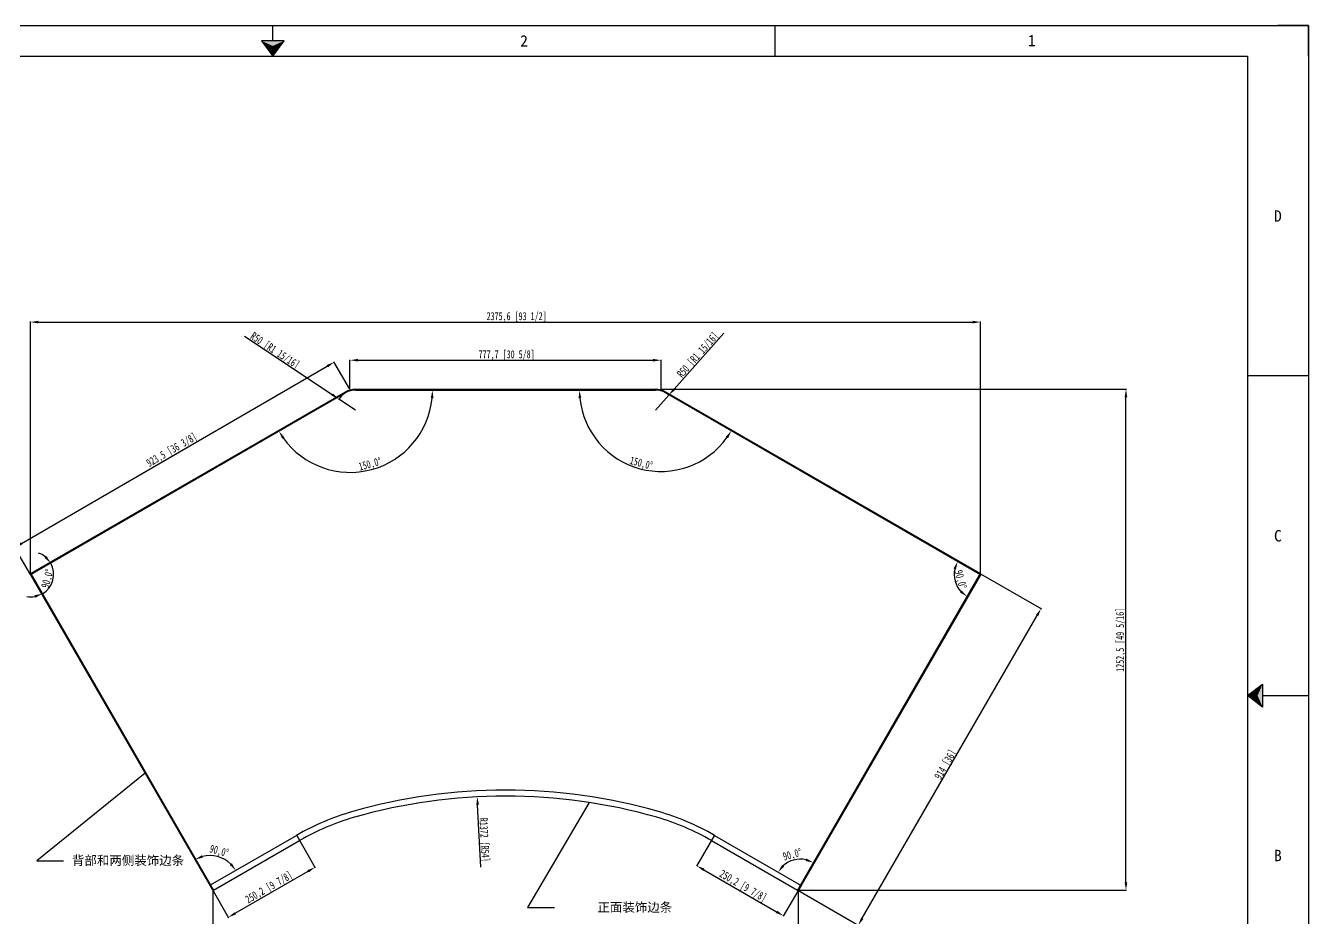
# Model space of a CAD drawing. Header units: inches. Extents: x 777 to 31414, y -57949 to 2393.
# Drawn here: x 26173 to 29380, y -33075 to -30843 of the extents above; entities that cross this region are included whole.
import ezdxf
from ezdxf.enums import TextEntityAlignment as Align

# ---------------------------------------------------------------- set-up
doc = ezdxf.new("R2010")
doc.units = ezdxf.units.IN
doc.header["$LTSCALE"] = 0.605
doc.header["$MEASUREMENT"] = 0
doc.header["$PDMODE"] = 3
doc.header["$PDSIZE"] = 0.25
doc.linetypes.add('DOT', pattern=[0.2, 0.1, -0.1])
doc.layers.get('0').update_dxf_attribs({"linetype": 'CONTINUOUS'})
doc.layers.get('Defpoints').update_dxf_attribs({"linetype": 'CONTINUOUS'})
for name, color, linetype in [('02-05848-001_DXF_TEXT', 7, 'CONTINUOUS'), ('02-05848-001DXF_CONTINUOUS_LINE', 7, 'CONTINUOUS'), ('print', 30, 'CONTINUOUS')]:
    doc.layers.add(name, color=color, linetype=linetype)
doc.layers.add('dim', color=2, linetype='CONTINUOUS', lineweight=9)
doc.styles.add('Dartop', font='')
doc.styles.add('hzHT', font='simhei.ttf')
doc.styles.get("Standard").update_dxf_attribs({"font": 'txt', "width": 0.7})
doc.styles.get('Dartop').set_extended_font_data('FangSong_GB2312')
doc.dimstyles.new('ISO-25', dxfattribs={"dimtxt": 20, "dimasz": 20, "dimexe": 1.25, "dimexo": 0.625, "dimtad": 1, "dimdec": 1, "dimtxsty": 'Standard', "dimcen": 2.5, "dimadec": 0, "dimazin": 0, "dimtfac": 1, "dimtdec": 1, "dimtmove": 0, "dimatfit": 3, "dimfxl": 0, "dimarcsym": 0})
doc.dimstyles.get("Standard").update_dxf_attribs({"dimtxt": 0.1, "dimasz": 0.125, "dimexe": 0.18, "dimexo": 0.0625, "dimgap": 0.09, "dimtad": 0, "dimtih": 1, "dimtoh": 1, "dimdec": 3, "dimzin": 4, "dimdsep": 46, "dimtxsty": 'Standard', "dimblk": '_FILLED', "dimblk1": '_FILLED', "dimblk2": '_FILLED', "dimcen": 0.09, "dimadec": 0, "dimazin": 0, "dimtol": 1, "dimtp": 0.008, "dimtm": 0.008, "dimtfac": 1, "dimtdec": 3, "dimtofl": 0, "dimtmove": 0, "dimatfit": 3, "dimldrblk": '_FILLED', "dimfxl": 0, "dimtolj": 1, "dimtzin": 4, "dimarcsym": 0})

# ---------------------------------------------------------------- blocks, each defined once
blk = doc.blocks.new('*U4')
at = {"color": 254, "linetype": 'Continuous', "extrusion": (0, 0, -1)}
for points in [[(-33.167, 11), (-33, 11), (-33.25, 11.188)], [(-33.167, 11), (-33.25, 11.188), (-33.25, 10.812)], [(-33.167, 11), (-33.25, 10.812), (-33, 11)]]:
    blk.add_solid(points, dxfattribs=at)
blk = doc.blocks.new('*U6')
at = {"color": 254, "linetype": 'Continuous'}
for points in [[(17, 21.667), (17.188, 21.75), (16.812, 21.75)], [(17, 21.667), (16.812, 21.75), (17, 21.5)], [(17, 21.667), (17, 21.5), (17.188, 21.75)]]:
    blk.add_solid(points, dxfattribs=at)
blk = doc.blocks.new('*D76')
at = {"layer": 'Defpoints', "color": 0, "transparency": 16777216}
for p in [(28560.5, -31583.8), (26184.9, -32213.9), (28560.5, -32213.9)]:
    blk.add_point(p, dxfattribs=at)
at = {"layer": 'dim', "color": 0, "lineweight": -2, "transparency": 16777216}
for p, q in [((26184.9, -32213.2), (26184.9, -31582.6)), ((26204.9, -31583.8), (28540.5, -31583.8)), ((28560.5, -32213.2), (28560.5, -31582.6))]:
    blk.add_line(p, q, dxfattribs=at)
at = {"layer": 'dim', "color": 0, "transparency": 16777216}
for points in [[(26204.9, -31580.5), (26204.9, -31587.2), (26184.9, -31583.8)], [(28540.5, -31580.5), (28540.5, -31587.1), (28560.5, -31583.8)]]:
    blk.add_solid(points, dxfattribs=at)
at = {"layer": 'dim', "color": 0, "transparency": 16777216, "insert": (27400.4, -31571.5), "char_height": 20, "attachment_point": 5, "rotation": 0.0004}
blk.add_mtext('2375,6 [93 1/2]', dxfattribs=at)
blk = doc.blocks.new('*D77')
at = {"layer": 'Defpoints', "color": 0, "transparency": 16777216}
for p in [(26944.4, -31683.9), (26983.8, -31751.9), (26185.1, -32215.4)]:
    blk.add_point(p, dxfattribs=at)
at = {"layer": 'dim', "color": 0, "lineweight": -2, "transparency": 16777216}
for p, q in [((26163, -32137.4), (26927.1, -31694)), ((26983.5, -31751.4), (26943.8, -31682.9)), ((26184.8, -32214.8), (26145, -32146.3))]:
    blk.add_line(p, q, dxfattribs=at)
at = {"layer": 'dim', "color": 0, "transparency": 16777216}
for points in [[(26925.4, -31691.1), (26928.8, -31696.9), (26944.4, -31683.9)], [(26161.3, -32134.5), (26164.6, -32140.3), (26145.7, -32147.4)]]:
    blk.add_solid(points, dxfattribs=at)
at = {"layer": 'dim', "color": 0, "transparency": 16777216, "insert": (26538.9, -31905.1), "char_height": 20, "attachment_point": 5, "rotation": 30.1245}
blk.add_mtext('923,5 [36 3/8]', dxfattribs=at)
blk = doc.blocks.new('*D78')
at = {"layer": 'Defpoints', "color": 0, "transparency": 16777216}
for p in [(27761.5, -31679.1), (26983.8, -31751.9), (27761.5, -31751.9)]:
    blk.add_point(p, dxfattribs=at)
at = {"layer": 'dim', "color": 0, "lineweight": -2, "transparency": 16777216}
for p, q in [((26983.8, -31751.3), (26983.8, -31677.9)), ((27003.8, -31679.1), (27741.5, -31679.1)), ((27761.5, -31751.3), (27761.5, -31677.9))]:
    blk.add_line(p, q, dxfattribs=at)
at = {"layer": 'dim', "color": 0, "transparency": 16777216}
for points in [[(27003.8, -31675.8), (27003.8, -31682.4), (26983.8, -31679.1)], [(27741.5, -31675.8), (27741.5, -31682.4), (27761.5, -31679.1)]]:
    blk.add_solid(points, dxfattribs=at)
at = {"layer": 'dim', "color": 0, "transparency": 16777216, "insert": (27375.5, -31666.8), "char_height": 20, "attachment_point": 5}
blk.add_mtext('777,7 [30 5/8]', dxfattribs=at)
blk = doc.blocks.new('*D79')
at = {"layer": 'Defpoints', "color": 0, "transparency": 16777216}
for p in [(26850.3, -32867.1), (26896.5, -32947), (26633.6, -32992.2)]:
    blk.add_point(p, dxfattribs=at)
at = {"layer": 'dim', "color": 0, "lineweight": -2, "transparency": 16777216}
for p, q in [((26850.6, -32867.7), (26897.1, -32948.1)), ((26697.1, -33062.1), (26879.1, -32957)), ((26633.9, -32992.8), (26680.4, -33073.2))]:
    blk.add_line(p, q, dxfattribs=at)
at = {"layer": 'dim', "color": 0, "transparency": 16777216}
for points in [[(26877.5, -32954.1), (26880.8, -32959.9), (26896.5, -32947)], [(26695.4, -33059.2), (26698.7, -33065), (26679.7, -33072.1)]]:
    blk.add_solid(points, dxfattribs=at)
at = {"layer": 'dim', "color": 0, "transparency": 16777216, "insert": (26782, -32998.9), "char_height": 20, "attachment_point": 5, "rotation": 30}
blk.add_mtext('250,2 [9 7/8]', dxfattribs=at)
blk = doc.blocks.new('*D80')
at = {"layer": 'Defpoints', "color": 0, "transparency": 16777216}
for p in [(27895.4, -32866.6), (28112.1, -32991.7), (28067.8, -33068.4)]:
    blk.add_point(p, dxfattribs=at)
at = {"layer": 'dim', "color": 0, "lineweight": -2, "transparency": 16777216}
for p, q in [((27895.1, -32867.1), (27850.5, -32944.4)), ((27868.4, -32953.3), (28050.5, -33058.4)), ((28111.8, -32992.2), (28067.2, -33069.5))]:
    blk.add_line(p, q, dxfattribs=at)
at = {"layer": 'dim', "color": 0, "transparency": 16777216}
for points in [[(27870.1, -32950.4), (27866.7, -32956.2), (27851.1, -32943.3)], [(28052.1, -33055.5), (28048.8, -33061.3), (28067.8, -33068.4)]]:
    blk.add_solid(points, dxfattribs=at)
at = {"layer": 'dim', "color": 0, "transparency": 16777216, "insert": (27965.6, -32995.2), "char_height": 20, "attachment_point": 5, "rotation": 330}
blk.add_mtext('250,2 [9 7/8]', dxfattribs=at)
blk = doc.blocks.new('_FILLED')
at = {"color": 0, "linetype": 'ByBlock'}
blk.add_solid([(0, 0), (-1, 0.16), (-1, -0.16)], dxfattribs=at)
blk = doc.blocks.new('*D81')
at = {"layer": 'Defpoints', "color": 0, "transparency": 16777216}
for p in [(28559.5, -32212.6), (28711.5, -32300.3), (28102.6, -33004.2)]:
    blk.add_point(p, dxfattribs=at)
at = {"layer": 'dim', "color": 0, "lineweight": -2, "transparency": 16777216}
for p, q in [((28560.1, -32212.9), (28712.5, -32301)), ((28264.5, -33074.6), (28701.5, -32317.7)), ((28103.1, -33004.5), (28255.6, -33092.5))]:
    blk.add_line(p, q, dxfattribs=at)
at = {"layer": 'dim', "color": 0, "transparency": 16777216}
for points in [[(28698.6, -32316), (28704.4, -32319.3), (28711.5, -32300.3)], [(28261.6, -33072.9), (28267.4, -33076.3), (28254.5, -33091.9)]]:
    blk.add_solid(points, dxfattribs=at)
at = {"layer": 'dim', "color": 0, "transparency": 16777216, "insert": (28473.8, -32690.8), "char_height": 20, "attachment_point": 5, "rotation": 60.0023}
blk.add_mtext('914 [36]', dxfattribs=at)
blk = doc.blocks.new('*D82')
at = {"layer": 'Defpoints', "color": 0, "transparency": 16777216}
for p in [(27761.5, -31751.9), (28923.8, -31751.9), (28104.1, -33004.4)]:
    blk.add_point(p, dxfattribs=at)
at = {"layer": 'dim', "color": 0, "lineweight": -2, "transparency": 16777216}
for p, q in [((27762.2, -31751.9), (28925, -31751.9)), ((28923.8, -32984.4), (28923.8, -31771.9)), ((28104.7, -33004.4), (28925, -33004.4))]:
    blk.add_line(p, q, dxfattribs=at)
at = {"layer": 'dim', "color": 0, "transparency": 16777216}
for points in [[(28920.4, -31771.9), (28927.1, -31771.9), (28923.8, -31751.9)], [(28920.4, -32984.4), (28927.1, -32984.4), (28923.8, -33004.4)]]:
    blk.add_solid(points, dxfattribs=at)
at = {"layer": 'dim', "color": 0, "transparency": 16777216, "insert": (28911.5, -32378.2), "char_height": 20, "attachment_point": 5, "rotation": 90}
blk.add_mtext('1252,5 [49 5/16]', dxfattribs=at)
blk = doc.blocks.new('*D85')
at = {"layer": 'Defpoints', "color": 0, "transparency": 16777216}
for p in [(26972.8, -31760.6), (26997.8, -31753.9), (27747.6, -31753.9), (26948.7, -31956.5), (26185.1, -32215.4)]:
    blk.add_point(p, dxfattribs=at)
at = {"layer": 'dim', "color": 0, "lineweight": -2, "transparency": 16777216}
blk.add_arc((26984.4, -31753.9), 205.7, 215.5726, 354.4274, dxfattribs=at)
at = {"layer": 'dim', "color": 0, "transparency": 16777216}
for points in [[(27185.8, -31773.7), (27192.5, -31774.1), (27190.1, -31753.9)], [(26814.3, -31875.4), (26819.9, -31871.8), (26806.2, -31856.8)]]:
    blk.add_solid(points, dxfattribs=at)
at = {"layer": 'dim', "color": 0, "transparency": 16777216, "insert": (27034.5, -31940.8), "char_height": 20, "attachment_point": 5, "rotation": 15}
blk.add_mtext('150,0°', dxfattribs=at)
blk = doc.blocks.new('*D86')
at = {"layer": 'Defpoints', "color": 0, "transparency": 16777216}
for p in [(26997.8, -31753.9), (27747.6, -31753.9), (27772.6, -31760.6), (27630.3, -31909.7), (28560.3, -32215.4)]:
    blk.add_point(p, dxfattribs=at)
at = {"layer": 'dim', "color": 0, "lineweight": -2, "transparency": 16777216}
blk.add_arc((27761, -31753.9), 203.4, 185.6364, 324.3633, dxfattribs=at)
at = {"layer": 'dim', "color": 0, "transparency": 16777216}
for points in [[(27555.3, -31774.1), (27561.9, -31773.7), (27557.6, -31753.9)], [(27923.5, -31870.6), (27929.1, -31874.2), (27937.1, -31855.6)]]:
    blk.add_solid(points, dxfattribs=at)
at = {"layer": 'dim', "color": 0, "transparency": 16777216, "insert": (27711.5, -31938.5), "char_height": 20, "attachment_point": 5, "rotation": 344.9999}
blk.add_mtext('150,0°', dxfattribs=at)
blk = doc.blocks.new('*D87')
at = {"layer": 'Defpoints', "color": 0, "transparency": 16777216}
for p in [(27302, -32770.7), (27372.7, -34140.9)]:
    blk.add_point(p, dxfattribs=at)
at = {"layer": 'dim', "color": 0, "lineweight": -2, "transparency": 16777216}
blk.add_line((27311.1, -32947.1), (27303, -32790.7), dxfattribs=at)
at = {"layer": 'dim', "color": 0, "transparency": 16777216}
blk.add_solid([(27306.4, -32790.5), (27299.7, -32790.9), (27302, -32770.7)], dxfattribs=at)
at = {"layer": 'dim', "color": 0, "transparency": 16777216, "insert": (27318.2, -32878.3), "char_height": 20, "attachment_point": 5, "rotation": 272.9539}
blk.add_mtext('R1372 [R54]', dxfattribs=at)
blk = doc.blocks.new('*D88')
at = {"layer": 'Defpoints', "color": 0, "transparency": 16777216}
for p in [(26641, -33004.3), (28104.1, -33004.4), (28104.1, -33167.7)]:
    blk.add_point(p, dxfattribs=at)
at = {"layer": 'dim', "color": 0, "lineweight": -2, "transparency": 16777216}
for p, q in [((26641, -33004.9), (26641, -33168.9)), ((28104.1, -33005), (28104.1, -33168.9)), ((26661, -33167.7), (28084.1, -33167.7))]:
    blk.add_line(p, q, dxfattribs=at)
at = {"layer": 'dim', "color": 0, "transparency": 16777216}
for points in [[(26661, -33164.4), (26661, -33171), (26641, -33167.7)], [(28084.1, -33164.4), (28084.1, -33171), (28104.1, -33167.7)]]:
    blk.add_solid(points, dxfattribs=at)
at = {"layer": 'dim', "color": 0, "transparency": 16777216, "insert": (27372.5, -33155.4), "char_height": 20, "attachment_point": 5}
blk.add_mtext('1463,1 [57 5/8]', dxfattribs=at)
blk = doc.blocks.new('*D89')
at = {"layer": 'Defpoints', "color": 0, "transparency": 16777216}
for p in [(26956.2, -31776.2), (26997.8, -31803.9)]:
    blk.add_point(p, dxfattribs=at)
at = {"layer": 'dim', "color": 0, "lineweight": -2, "transparency": 16777216}
for p, q in [((26720, -31619), (26939.5, -31765.1)), ((26997.8, -31803.9), (26956.2, -31776.2))]:
    blk.add_line(p, q, dxfattribs=at)
blk.add_arc((26997.8, -31803.9), 50, 120.7162, 147.7818, dxfattribs=at)
at = {"layer": 'dim', "color": 0, "transparency": 16777216}
blk.add_solid([(26941.4, -31762.4), (26937.7, -31767.9), (26956.2, -31776.2)], dxfattribs=at)
at = {"layer": 'dim', "color": 0, "transparency": 16777216, "insert": (26795.4, -31656.4), "char_height": 20, "attachment_point": 5, "rotation": 326.3494}
blk.add_mtext('R50 [R1 15/16]', dxfattribs=at)
blk = doc.blocks.new('*D90')
at = {"layer": 'Defpoints', "color": 0, "transparency": 16777216}
for p in [(27780.8, -31766.5), (27747.6, -31803.9)]:
    blk.add_point(p, dxfattribs=at)
at = {"layer": 'dim', "color": 0, "lineweight": -2, "transparency": 16777216}
for p, q in [((27918.2, -31611.8), (27794.1, -31751.6)), ((27747.6, -31803.9), (27780.8, -31766.5))]:
    blk.add_line(p, q, dxfattribs=at)
blk.add_arc((27747.6, -31803.9), 50, 46.9597, 59.2835, dxfattribs=at)
at = {"layer": 'dim', "color": 0, "transparency": 16777216}
blk.add_solid([(27791.6, -31749.4), (27796.6, -31753.8), (27780.8, -31766.5)], dxfattribs=at)
at = {"layer": 'dim', "color": 0, "transparency": 16777216, "insert": (27854.8, -31667.2), "char_height": 20, "attachment_point": 5, "rotation": 48.3921}
blk.add_mtext('R50 [R1 15/16]', dxfattribs=at)
blk = doc.blocks.new('*D91')
at = {"layer": 'Defpoints', "color": 0, "transparency": 16777216}
for p in [(26972.8, -31760.6), (26185.1, -32215.4), (26185.8, -32212.6), (26235.6, -32242.5), (26642.8, -33004.2)]:
    blk.add_point(p, dxfattribs=at)
at = {"layer": 'dim', "color": 0, "lineweight": -2, "transparency": 16777216}
for start, end in [(50.4775, 70.955), (300, 30), (259.045, 279.5225)]:
    blk.add_arc((26186.8, -32214.4), 56.3, start, end, dxfattribs=at)
at = {"layer": 'dim', "color": 0, "transparency": 16777216}
for points in [[(26225.2, -32168.8), (26220.1, -32173.1), (26235.6, -32186.3)], [(26195, -32266.7), (26197.3, -32273), (26215, -32263.1)]]:
    blk.add_solid(points, dxfattribs=at)
at = {"layer": 'dim', "color": 0, "transparency": 16777216, "insert": (26229.3, -32225.8), "char_height": 20, "attachment_point": 5, "rotation": 75}
blk.add_mtext('90,0°', dxfattribs=at)
blk = doc.blocks.new('*D92')
at = {"layer": 'Defpoints', "color": 0, "transparency": 16777216}
for p in [(26184.1, -32213.7), (26850.3, -32867.1), (26671, -32927.5), (26635.4, -32991.2), (26639.1, -33001.7)]:
    blk.add_point(p, dxfattribs=at)
at = {"layer": 'dim', "color": 0, "lineweight": -2, "transparency": 16777216}
blk.add_arc((26633.6, -32992.2), 74.7, 45.3813, 104.6187, dxfattribs=at)
at = {"layer": 'dim', "color": 0, "transparency": 16777216}
for points in [[(26616, -32923), (26613.5, -32916.9), (26596.3, -32927.5)], [(26688.7, -32937), (26683.5, -32941.1), (26698.3, -32954.9)]]:
    blk.add_solid(points, dxfattribs=at)
at = {"layer": 'dim', "color": 0, "transparency": 16777216, "insert": (26656.1, -32908.2), "char_height": 20, "attachment_point": 5, "rotation": 345}
blk.add_mtext('90,0°', dxfattribs=at)
blk = doc.blocks.new('*D93')
at = {"layer": 'Defpoints', "color": 0, "transparency": 16777216}
for p in [(28559.6, -32212.6), (27895.1, -32867.1), (28110, -32926.6), (28111.8, -32992.2), (28102.6, -33004.2)]:
    blk.add_point(p, dxfattribs=at)
at = {"layer": 'dim', "color": 0, "lineweight": -2, "transparency": 16777216}
blk.add_arc((28110, -32991.2), 64.6, 77.7994, 132.202, dxfattribs=at)
at = {"layer": 'dim', "color": 0, "transparency": 16777216}
for points in [[(28124.9, -32924.9), (28122.5, -32931.2), (28142.4, -32935.3)], [(28069.2, -32945.4), (28064, -32941.3), (28054.1, -32958.9)]]:
    blk.add_solid(points, dxfattribs=at)
at = {"layer": 'dim', "color": 0, "transparency": 16777216, "insert": (28090.1, -32916.9), "char_height": 20, "attachment_point": 5, "rotation": 15.0007}
blk.add_mtext('90,0°', dxfattribs=at)
blk = doc.blocks.new('*D94')
at = {"layer": 'Defpoints', "color": 0, "transparency": 16777216}
for p in [(27772.6, -31760.6), (28494.4, -32214.4), (28559.6, -32212.6), (28560.3, -32215.4), (28102.6, -33004.2)]:
    blk.add_point(p, dxfattribs=at)
at = {"layer": 'dim', "color": 0, "lineweight": -2, "transparency": 16777216}
blk.add_arc((28558.6, -32214.4), 64.2, 167.9319, 222.0678, dxfattribs=at)
at = {"layer": 'dim', "color": 0, "transparency": 16777216}
for points in [[(28492.7, -32199.8), (28498.9, -32202.2), (28503, -32182.3)], [(28513, -32254.8), (28508.8, -32260), (28526.5, -32270)]]:
    blk.add_solid(points, dxfattribs=at)
at = {"layer": 'dim', "color": 0, "transparency": 16777216, "insert": (28508.4, -32227.8), "char_height": 20, "attachment_point": 5, "rotation": 284.9999}
blk.add_mtext('90,0°', dxfattribs=at)

msp = doc.modelspace()

# ---------------------------------------------------------------- linework, layer by layer
at = {"color": 0, "linetype": 'DOT'}
for p, q in [((24542.34, -30842.6), (29303.58, -30842.6)), ((29379.72, -30918.74), (29379.72, -34116.81))]:
    msp.add_line(p, q, dxfattribs=at)
at = {"color": 0}
for p, q in [((26790.81, -30880.67), (26790.81, -30842.6)), ((28047.19, -30918.74), (28047.19, -30842.6)), ((29379.72, -30842.6), (29303.58, -30842.6)), ((29379.72, -30918.74), (29379.72, -30842.6)), ((24694.63, -30918.74), (29227.43, -30918.74)), ((29227.43, -30918.74), (29227.43, -34116.81)), ((29379.72, -31718.26), (29227.43, -31718.26)), ((29265.51, -32517.77), (29379.72, -32517.77))]:
    msp.add_line(p, q, dxfattribs=at)
for p, q in [((26997.78, -31751.92), (27747.62, -31751.92)), ((26997.8, -31753.92), (27747.61, -31753.92))]:
    msp.add_line(p, q)
for points in [[(26790.81, -30918.74), (26819.37, -30880.67), (26762.26, -30880.67), (26790.81, -30918.74)], [(29227.43, -32517.77), (29265.51, -32489.22), (29265.51, -32546.33), (29227.43, -32517.77)]]:
    msp.add_lwpolyline(points, close=True, dxfattribs=at)
for centre, radius, start, end in [((26997.78, -31803.92), 52, 90, 120), ((26997.8, -31803.92), 50, 90, 120), ((27747.61, -31803.92), 50, 59.99972, 90), ((27747.62, -31803.92), 52, 60, 90)]:
    msp.add_arc(centre, radius, start, end)
at = {"layer": '02-05848-001DXF_CONTINUOUS_LINE', "color": 7, "linetype": 'Continuous'}
for p, q in [((26972.8, -31760.62), (26185.11, -32215.39)), ((26971.78, -31758.89), (26185.84, -32212.65)), ((28560.27, -32215.38), (27772.61, -31760.62)), ((28559.53, -32212.63), (27773.62, -31758.89)), ((26184.1, -32213.65), (26639.1, -33001.72)), ((26185.11, -32215.39), (26640.1, -33003.46)), ((26185.84, -32212.65), (26642.84, -33004.2)), ((28559.56, -32212.65), (28102.56, -33004.2)), ((28560.29, -32215.39), (28105.3, -33003.46)), ((28561.3, -32213.65), (28106.3, -33001.72)), ((26635.36, -32991.24), (26850.33, -32867.13)), ((27895.07, -32867.13), (28111.78, -32992.24)), ((26642.84, -33004.2), (26857.81, -32880.08)), ((27887.59, -32880.08), (28102.57, -33004.19))]:
    msp.add_line(p, q, dxfattribs=at)
for centre, radius, start, end in [((26186.85, -32214.39), 2.01, 120, 210), ((28558.53, -32214.37), 2, 330, 59.85714), ((27372.7, -34140.88), 1386.96, 74.01169, 105.98831), ((27372.7, -34140.88), 1372, 74.01169, 105.98831), ((27162.81, -33408.36), 624.96, 105.98831, 120), ((27162.81, -33408.36), 610, 105.98831, 120), ((27582.59, -33408.36), 610, 60, 74.01169), ((27582.59, -33408.36), 624.96, 60, 74.01169), ((26641.84, -33002.46), 2.01, 209.99491, 300), ((28103.57, -33002.46), 2, 240, 330.01016)]:
    msp.add_arc(centre, radius, start, end, dxfattribs=at)
at = {"layer": 'print'}
msp.add_lwpolyline([(24542.34, -30842.6), (29379.72, -30842.6), (29379.72, -34192.95), (24542.34, -34192.95)], close=True, dxfattribs=at)

# ---------------------------------------------------------------- block references
at = {"color": 0, "linetype": 'Continuous', "xscale": 152.2888407109637, "yscale": 152.2888407109637, "zscale": 152.2888407109637}
for name in ['*U6', '*U4']:
    msp.add_blockref(name, (24201.9, -34192.95), dxfattribs=at)

# ---------------------------------------------------------------- texts
at = {"color": 0, "style": 'Dartop'}
for s, p in [('2', (27419, -30880.67)), ('1', (28688.4, -30879.76)), ('D', (29303.58, -31318.5)), ('C', (29303.58, -32118.01)), ('B', (29303.58, -32917.53))]:
    msp.add_text(s, height=28.55, dxfattribs=at).set_placement(p, align=Align.MIDDLE_CENTER)
at = {"layer": 'dim', "color": 0, "style": 'hzHT'}
for s, p in [('背部和两侧装饰边条', (26429.03, -32929.72)), ('正面装饰边条', (27696.03, -33046.9))]:
    msp.add_text(s, height=22.843, dxfattribs=at).set_placement(p, align=Align.MIDDLE_CENTER)

# ---------------------------------------------------------------- dimensions: what is measured, and where the dimension line sits
at = {"layer": 'dim'}
for base, p1, p2, angle, picture, middle in [((28560.453, -31583.8035), (26184.907, -32213.8678), (28560.4577, -32213.8502), 0.00042, '*D76', (27400.361, -31583.8121)), ((27761.55, -31679.1), (26983.85, -31751.92), (27761.55, -31751.92), 360, '*D78', (27375.46, -31679.1))]:
    dim = msp.add_linear_dim(base=base, p1=p1, p2=p2, angle=angle, dimstyle='ISO-25', dxfattribs=at)
    dim.commit()
    dim.dimension.update_dxf_attribs({"geometry": picture, "text_midpoint": middle, "dimtype": 161})
for center, mpoint, picture, middle in [((26997.8, -31803.92), (26956.17, -31776.21), '*D89', (26789.46, -31665.24)), ((27372.7, -34140.88), (27302, -32770.71), '*D87', (27307.58, -32878.85))]:
    dim = msp.add_radius_dim(center=center, mpoint=mpoint, dimstyle='ISO-25', override={"dimadec": 1}, dxfattribs=at)
    dim.commit()
    dim.dimension.update_dxf_attribs({"geometry": picture, "text_midpoint": middle, "dimtype": 164})
dim = msp.add_radius_dim(center=(27747.61, -31803.92), mpoint=(27780.81, -31766.53), dimstyle='ISO-25', override={"dimadec": 1}, dxfattribs=at)
dim.commit()
dim.dimension.update_dxf_attribs({"geometry": '*D90', "text_midpoint": (27854.85, -31667.17)})
for p1, p2, distance, picture, middle in [((26185.11, -32215.39), (26983.85, -31751.92), 78.59, '*D77', (26538.87, -31905.05)), ((28102.57, -33004.19), (28559.53, -32212.64), -175.43, '*D81', (28473.78, -32690.81)), ((26633.62, -32992.24), (26850.33, -32867.13), -92.24, '*D79', (26781.95, -32998.92)), ((27895.38, -32866.59), (28112.09, -32991.7), -88.59, '*D80', (27965.58, -32995.22))]:
    dim = msp.add_aligned_dim(p1=p1, p2=p2, distance=distance, dimstyle='ISO-25', dxfattribs=at)
    dim.commit()
    dim.dimension.update_dxf_attribs({"geometry": picture, "text_midpoint": middle})
for base, line1, line2, picture, middle in [((26235.57, -32242.52), ((26972.8, -31760.62), (26185.11, -32215.39)), ((26185.84, -32212.65), (26642.84, -33004.2)), '*D91', (26229.31, -32225.77)), ((26948.68, -31956.51), ((26997.8, -31753.92), (27747.61, -31753.92)), ((26972.8, -31760.62), (26185.11, -32215.39)), '*D85', (27034.46, -31940.75)), ((27630.27, -31909.72), ((28560.27, -32215.38), (27772.61, -31760.62)), ((26997.8, -31753.92), (27747.61, -31753.92)), '*D86', (27711.55, -31938.51)), ((28494.39, -32214.39), ((28560.27, -32215.38), (27772.61, -31760.62)), ((28559.56, -32212.65), (28102.56, -33004.2)), '*D94', (28508.45, -32227.81)), ((26670.99, -32927.53), ((26184.1, -32213.65), (26639.1, -33001.72)), ((26635.36, -32991.24), (26850.33, -32867.13)), '*D92', (26656.15, -32908.19)), ((28110.04, -32926.6), ((28559.56, -32212.65), (28102.56, -33004.2)), ((27895.07, -32867.13), (28111.78, -32992.24)), '*D93', (28090.13, -32916.93))]:
    dim = msp.add_angular_dim_2l(base=base, line1=line1, line2=line2, dimstyle='ISO-25', override={"dimadec": 1}, dxfattribs=at)
    dim.commit()
    dim.dimension.update_dxf_attribs({"geometry": picture, "text_midpoint": middle})
dim = msp.add_linear_dim(base=(28923.75, -31751.92), p1=(28104.08, -33004.39), p2=(27761.55, -31751.92), angle=90, dimstyle='ISO-25', dxfattribs=at)
dim.commit()
dim.dimension.update_dxf_attribs({"geometry": '*D82', "text_midpoint": (28911.46, -32378.16)})
dim = msp.add_linear_dim(base=(28104.08, -33167.69), p1=(26640.98, -33004.27), p2=(28104.08, -33004.39), dimstyle='ISO-25', override={"dimadec": 1}, dxfattribs=at)
dim.commit()
dim.dimension.update_dxf_attribs({"geometry": '*D88', "text_midpoint": (27372.53, -33155.4)})

# ---------------------------------------------------------------- leaders
at = {"layer": '02-05848-001_DXF_TEXT', "color": 2, "linetype": 'Continuous'}
for points in [[(26471.5, -32711.43), (26200.56, -32930.77), (26268.05, -32930.77)], [(27581.6, -32784.88), (27427.78, -33047.94), (27495.27, -33047.94)]]:
    msp.add_leader(points, dimstyle='Standard', override={"dimtad": 0}, dxfattribs=at)

doc.saveas('drawing.dxf')
